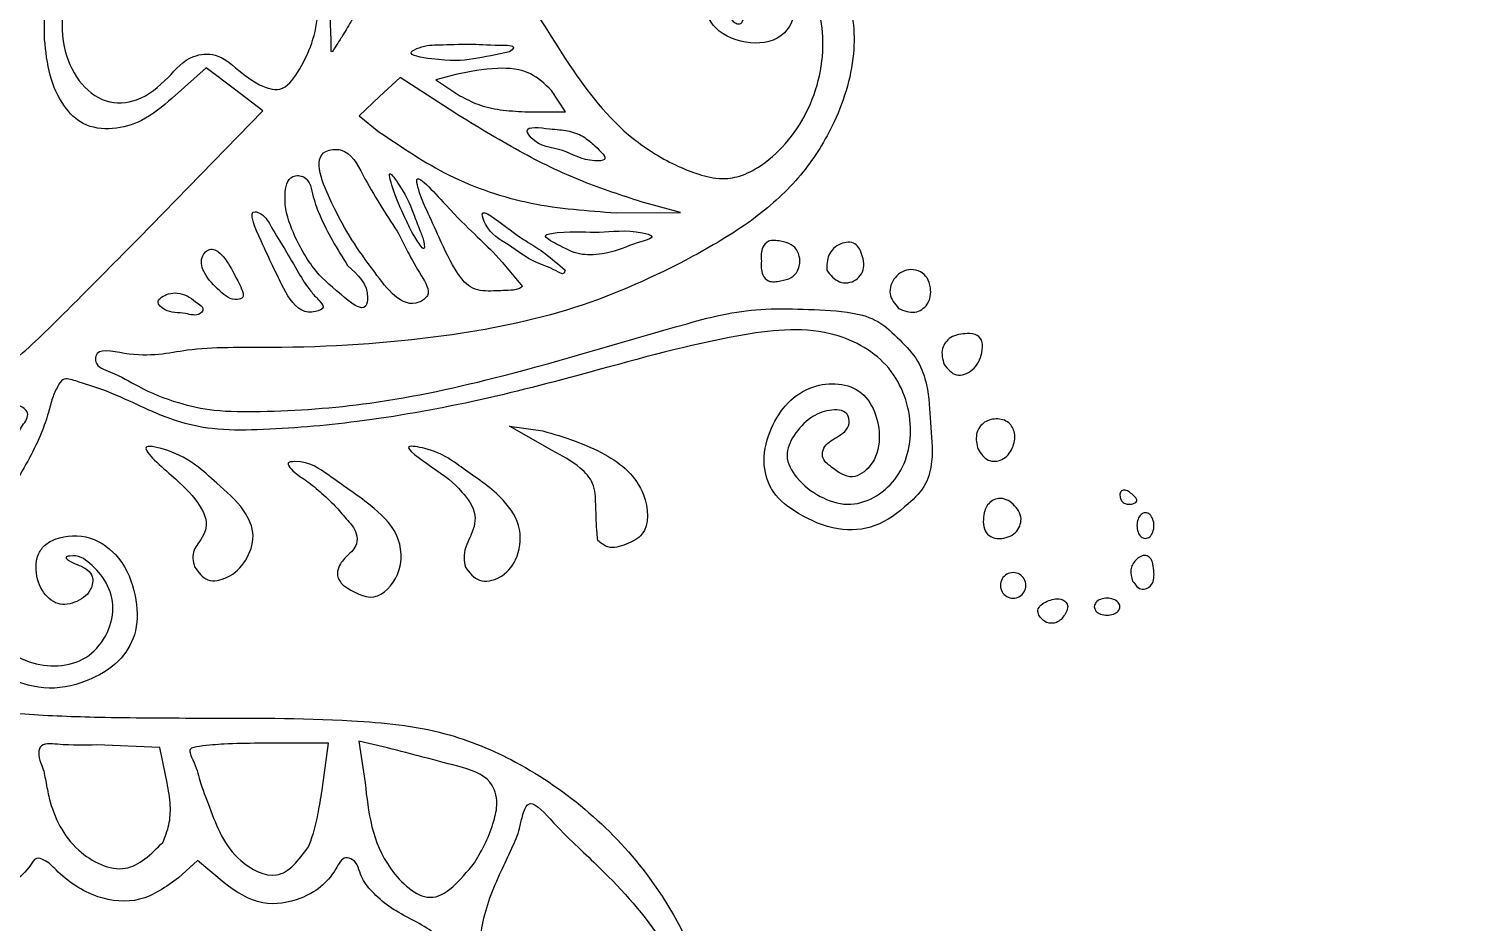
# Model space of a CAD drawing. Extents: x 1 to 188, y -1 to 173.
# Drawn here: x 143.55 to 188.38, y 64.56 to 92.26 of the extents above; entities that cross this region are included whole.
import ezdxf

# ---------------------------------------------------------------- set-up
doc = ezdxf.new("R2010")
doc.units = 0
doc.layers.get('0').update_dxf_attribs({"linetype": 'CONTINUOUS'})

msp = doc.modelspace()

# ---------------------------------------------------------------- linework, layer by layer
at = {"color": 7}
for p, q in [((144.030626, 91.930254), (144.030626, 92.87623)), ((158.450418, 91.539724), (158.450418, 91.539724)), ((149.036913, 91.053346), (147.98821, 90.10591)), ((149.915012, 90.383582), (149.036913, 91.053346)), ((147.86719, 90.745974), (147.867084, 90.745974)), ((155.051501, 90.752157), (154.418247, 90.157226)), ((156.750946, 89.649467), (155.051501, 90.752157)), ((156.778489, 90.839015), (156.164894, 90.674698)), ((156.164894, 90.674698), (156.910781, 90.182912)), ((150.793111, 89.713816), (149.915012, 90.383582)), ((154.418247, 90.157226), (153.784967, 89.562297)), ((159.748993, 90.348991), (159.748993, 90.349099)), ((160.182407, 89.687532), (159.748993, 90.348991)), ((146.948848, 85.764373), (150.793111, 89.713816)), ((158.919524, 89.689384), (160.182407, 89.687532)), ((153.784967, 89.562297), (154.39536, 89.068021)), ((161.096251, 88.629307), (161.096251, 88.629307)), ((161.757709, 86.553998), (163.742084, 86.559951)), ((162.524842, 86.895665), (162.524842, 86.89567)), ((163.742084, 86.559951), (162.524842, 86.895665)), ((155.501954, 86.446495), (155.501954, 86.446495)), ((154.959902, 85.98893), (154.959902, 85.98893)), ((162.286876, 85.586599), (162.286876, 85.586599)), ((153.427964, 84.918235), (153.427964, 84.918235)), ((160.170209, 84.774103), (160.170209, 84.774103)), ((166.255626, 85.057422), (166.255626, 85.057422)), ((168.284028, 84.773495), (168.284028, 84.773495)), ((149.905275, 84.658885), (149.905275, 84.658885)), ((152.53235, 83.845133), (152.53235, 83.845133)), ((158.847293, 84.265159), (158.847293, 84.265159)), ((148.711952, 83.79678), (148.711952, 83.79678)), ((170.505072, 83.592252), (170.505072, 83.592252)), ((171.919905, 81.850198), (171.919905, 81.850198)), ((159.773334, 79.184868), (158.450418, 79.936049)), ((158.450418, 79.936049), (159.479673, 79.795373)), ((172.970751, 79.223918), (172.970751, 79.223918)), ((177.368126, 77.796996), (177.368126, 77.796996)), ((173.134793, 76.972014), (173.134793, 76.972014)), ((177.897293, 76.855339), (177.897293, 76.855339)), ((161.185574, 76.392318), (161.185574, 76.392318)), ((148.680466, 75.576665), (148.680466, 75.576665)), ((157.077415, 75.567484), (157.077415, 75.567484)), ((153.286915, 75.008229), (153.286915, 75.008229)), ((173.663959, 75.003255), (173.663959, 75.003255)), ((177.765001, 75.135547), (177.765001, 75.135547)), ((174.85342, 74.079084), (174.85342, 74.079092)), ((176.574376, 74.341807), (176.574376, 74.341807)), ((147.60176, 69.976182), (145.650881, 70.054586)), ((147.831074, 68.88525), (147.60176, 69.976182)), ((152.830033, 70.108474), (150.679288, 70.108474)), ((152.648476, 68.739792), (152.830033, 70.108474)), ((154.526488, 69.999061), (153.777558, 70.176541)), ((153.777558, 70.176541), (153.967238, 68.885737)), ((147.697195, 67.033166), (147.697195, 67.033166)), ((152.211437, 66.893773), (152.211437, 66.893773)), ((148.767832, 66.472705), (148.185219, 65.939749)), ((149.594575, 65.777047), (148.767832, 66.472705)), ((157.356921, 66.398635), (157.356921, 66.398635))]:
    msp.add_line(p, q, dxfattribs=at)
for points, knots in [([(114.794168, 160.306593), (115.130102, 160.611566), (115.826224, 161.243529), (116.887835, 162.087146), (118.795944, 163.446142), (122.278044, 165.174632), (126.728046, 167.438435), (131.556659, 169.763889), (136.640261, 171.330871), (142.681474, 172.219975), (148.286931, 172.370785), (152.636392, 172.36466), (155.242589, 172.258594), (157.320455, 171.704252), (159.431044, 171.022548), (161.84278, 169.898879), (165.50866, 167.73585), (170.160567, 164.689319), (175.062454, 160.580728), (179.067659, 155.738028), (182.405661, 149.994531), (185.436571, 144.373819), (187.813929, 139.74622), (188.408357, 136.092142), (188.334776, 133.144673), (187.386193, 130.179837), (185.127033, 127.18226), (181.85524, 123.623814), (178.813142, 120.785169), (176.532222, 118.894379), (175.69973, 117.579208), (175.30194, 116.164074), (174.784501, 114.770512), (174.303516, 113.656629), (173.213255, 111.779995), (170.877437, 109.547213), (168.009454, 106.901396), (165.230837, 105.20171), (162.744125, 104.327929), (160.911107, 103.300648), (159.425136, 102.333835), (158.969927, 101.806786), (158.659018, 101.376796), (159.151482, 101.454654), (159.637719, 101.381608), (160.199181, 100.795758), (160.349612, 99.983043), (159.866515, 99.287141), (159.160403, 98.812082), (158.441178, 98.661376), (157.850572, 98.694374), (157.516103, 98.341086), (157.47407, 97.864449), (157.380969, 97.395925), (157.577333, 96.959418), (158.1822, 96.729707), (158.875703, 96.509827), (159.778968, 96.602304), (160.187108, 97.202939), (160.418223, 97.802079), (161.071019, 97.924204), (161.582343, 97.500036), (161.746264, 96.75853), (161.373137, 96.036888), (160.763734, 95.595987), (160.083152, 95.612747), (159.441102, 95.696166), (158.727059, 95.887223), (158.060477, 96.060424), (157.543688, 96.161405), (156.523988, 95.90465), (159.048275, 93.366355), (159.968, 91.47381), (161.661734, 89.268006), (162.898464, 88.404854), (163.55, 88.040168), (164.233328, 87.763384), (164.876967, 87.583463), (165.553356, 87.646772), (166.630146, 88.169292), (167.842105, 89.623439), (168.354167, 91.912485), (167.790174, 93.9446), (166.369331, 94.938988), (164.913065, 94.304688), (165.208009, 93.230129), (165.278215, 92.492498), (165.691816, 92.351356), (165.708205, 92.963356), (166.142243, 93.31926), (166.794578, 93.467151), (167.418796, 92.941626), (167.019779, 91.919664), (165.878471, 91.718547), (164.49199, 92.245441), (164.163578, 94.24069), (165.78071, 95.693959), (167.916747, 95.264523), (169.028178, 93.493247), (169.248905, 91.365365), (168.601866, 89.360763), (167.508817, 87.64444), (166.011008, 86.282459), (163.654489, 84.889801), (160.468477, 83.450583), (155.993055, 82.581382), (152.043454, 82.331003), (148.559855, 82.411954), (147.091383, 81.993715), (145.604136, 82.396677), (145.605172, 81.777723), (146.260457, 81.574641), (147.017586, 81.098625), (148.107421, 80.649908), (149.382267, 80.386136), (151.381872, 80.386003), (154.389409, 80.598546), (158.813198, 81.582656), (162.44652, 82.705792), (165.160354, 83.452376), (166.429822, 83.599203), (167.732699, 83.559629), (168.904873, 83.520709), (169.92218, 83.236751), (170.53882, 82.617055), (171.137769, 82.010056), (171.446324, 81.093347), (171.482952, 80.036611), (171.602427, 79.010037), (171.390108, 78.08423), (170.716427, 77.42079), (169.849852, 76.754292), (168.549147, 76.666283), (167.471381, 77.144969), (166.58062, 77.799667), (166.253323, 78.789035), (166.513377, 80.042616), (167.509585, 81.323378), (169.507572, 81.305943), (170.04117, 79.768899), (169.76414, 78.74178), (169.054388, 78.221562), (168.511775, 78.601279), (168.106026, 78.915917), (168.186333, 79.368366), (168.600091, 79.586504), (169.045272, 79.895056), (168.915908, 80.45145), (168.305104, 80.462273), (167.72747, 80.213579), (167.259085, 79.701733), (166.932093, 78.99697), (167.363123, 78.249002), (168.032761, 77.732542), (169.175718, 77.330102), (170.642645, 78.195849), (171.064104, 80.087528), (170.296912, 82.000141), (168.137897, 83.110986), (164.890862, 82.715311), (161.280618, 81.693933), (157.362282, 80.665193), (153.901134, 80.057562), (151.198202, 79.822231), (149.311261, 79.806694), (147.995858, 80.094127), (146.891417, 80.615303), (145.843422, 81.081664), (145.166597, 81.283815), (144.609692, 81.46977), (144.40851, 81.129022), (144.260218, 80.797948), (144.140399, 80.296989), (143.923257, 79.67032), (143.567514, 78.9391), (142.923991, 77.849), (142.160767, 76.649907), (141.683535, 75.176673), (142.03319, 73.653077), (143.360572, 72.427964), (145.465785, 72.461403), (146.308688, 73.992691), (145.996423, 75.103708), (145.478599, 75.681743), (145.056533, 75.978283), (144.647671, 75.878709), (144.852527, 75.718185), (145.098942, 75.634588), (145.558627, 75.42181), (145.514972, 74.822107), (145.063935, 74.467486), (144.406562, 74.341064), (143.880277, 74.855259), (143.731629, 75.446338), (143.801918, 75.949546), (144.022246, 76.267823), (144.56403, 76.559284), (145.484286, 76.592122), (146.458911, 75.857214), (146.885154, 74.753889), (146.954634, 73.617709), (146.426989, 72.63735), (145.437203, 72.017141), (144.177654, 71.700142), (142.809507, 72.092311), (141.689682, 73.008483), (140.974715, 74.469366), (141.349961, 76.373512), (142.161743, 77.87503), (142.951492, 79.129647), (143.228999, 79.80831), (143.622761, 80.344985), (143.133341, 80.694937), (142.637141, 80.315334), (142.184316, 79.702422), (142.00889, 78.792913), (141.371347, 77.985231), (140.49556, 77.440124), (139.555449, 77.010788), (138.494301, 77.010318), (137.418802, 77.57253), (136.664698, 78.911706), (137.049099, 80.580455), (138.399364, 81.445711), (139.612001, 80.908776), (139.910801, 79.816559), (139.400589, 79.008738), (138.597708, 78.747693), (138.154753, 79.325396), (138.352363, 79.901136), (138.82164, 80.403789), (138.337849, 80.759744), (137.740458, 80.082239), (137.199376, 79.161456), (138.080777, 77.890429), (139.387731, 77.74895), (140.402707, 78.316016), (140.992551, 78.908144), (141.490478, 79.534469), (141.274562, 79.950459), (141.040668, 80.204853), (140.686542, 80.496841), (140.295293, 80.882968), (139.939815, 81.372749), (139.75355, 81.746543), (139.663043, 81.928171)], [0, 0, 0, 0, 1.360844, 2.81994, 4.065436, 8.381741, 14.437704, 19.068066, 24.435232, 30.321826, 37.332661, 41.228257, 43.391149, 45.119227, 47.65626, 50.041225, 53.081097, 60.419734, 66.707231, 72.186172, 79.18063, 86.575612, 91.417014, 94.635151, 97.573621, 100.191705, 103.82407, 108.710622, 114.708282, 116.316983, 117.543569, 119.306209, 120.702844, 122.005453, 122.940523, 127.194688, 131.572448, 134.656135, 136.894194, 139.39861, 141.144457, 141.743196, 141.996113, 142.168499, 142.851821, 143.631375, 144.373567, 145.152838, 146.006424, 146.883635, 147.339532, 147.68415, 148.212836, 148.743504, 149.094103, 149.538367, 150.589032, 151.339035, 152.017387, 152.660665, 153.135734, 153.756922, 154.455734, 155.251744, 156.066918, 156.552275, 157.248456, 158.016331, 158.765085, 159.308746, 159.611437, 161.596187, 165.47435, 168.474859, 169.218059, 170.015648, 170.704346, 171.432015, 171.993708, 172.69962, 174.971342, 177.380842, 179.500226, 180.953667, 181.996059, 183.304373, 183.845528, 183.987204, 184.410446, 185.07308, 185.677569, 186.246818, 187.139305, 188.23294, 189.407091, 191.252799, 193.098338, 195.043808, 196.952192, 198.972094, 201.306664, 203.120541, 205.03092, 207.313781, 211.313463, 215.463484, 220.841673, 223.429667, 225.380702, 226.273755, 226.444442, 227.004276, 227.972798, 229.313343, 230.440406, 231.874636, 235.284019, 239.476634, 245.424355, 246.704894, 247.909215, 249.240897, 250.608425, 251.436551, 252.319193, 253.182806, 253.967018, 255.14344, 256.35164, 257.060458, 257.891346, 259.119177, 260.267824, 261.586141, 262.611178, 263.473862, 264.540111, 266.364958, 267.892061, 269.484164, 270.3878, 271.023984, 271.720193, 272.171404, 272.424689, 272.94314, 273.527568, 273.833195, 274.377237, 275.008093, 275.756623, 276.415944, 277.162739, 278.090719, 278.970414, 280.627303, 282.421337, 284.379706, 286.367109, 289.208196, 293.919355, 297.7057, 301.336202, 304.448821, 305.84067, 306.97868, 308.445036, 309.521428, 310.339246, 310.734889, 310.991038, 311.39252, 311.865164, 312.514813, 313.385857, 314.296683, 316.310866, 317.662372, 318.795745, 320.826051, 322.583532, 324.330182, 325.133424, 325.922868, 326.594517, 326.707556, 326.836146, 327.125033, 327.671196, 328.065771, 328.687621, 329.27343, 329.902866, 330.660414, 331.043057, 331.393514, 331.774955, 332.854329, 333.940462, 335.208326, 336.30041, 337.253713, 338.384398, 339.715551, 341.030701, 342.488741, 343.961607, 345.657565, 348.037425, 349.141862, 349.996075, 350.419089, 350.768257, 351.363013, 352.006715, 353.106805, 354.032112, 355.005339, 356.1861, 357.083213, 358.084483, 359.699976, 361.293325, 362.796892, 363.820666, 364.782368, 365.807101, 366.433775, 366.930512, 367.612744, 368.212118, 368.451216, 369.069128, 370.351903, 371.536448, 372.969828, 373.888392, 374.899198, 375.643941, 375.865228, 376.234886, 376.685677, 377.237626, 377.88112, 378.489329, 378.489329, 378.489329, 378.489329]), ([(147.867084, 90.745974), (148.098668, 91.010907), (148.483659, 91.451336), (149.469819, 91.526144), (150.0234, 90.963793), (150.564429, 90.584778), (150.9577, 90.392765), (151.491707, 90.348862), (151.956216, 90.996534), (152.352777, 91.787314), (152.588299, 92.981705), (152.271084, 94.379785), (151.791273, 95.873274), (151.068843, 96.968175), (150.575842, 97.673034), (149.988403, 97.869241), (149.69441, 97.43063), (149.362213, 97.159578), (149.263747, 96.736455), (149.482984, 96.41422), (149.674667, 96.057529), (149.845824, 95.637754), (149.955169, 95.362454), (150.05167, 94.894532), (149.667448, 95.330308), (149.383845, 95.779516), (149.135922, 96.578757), (148.186068, 96.818564), (148.586821, 95.935737), (148.682522, 95.410494), (148.723827, 95.116496), (148.754546, 94.754909), (148.546128, 94.888104), (148.505718, 95.150737), (148.348539, 95.578845), (148.223609, 96.606697), (147.56288, 95.717892), (147.826459, 94.843274), (147.882747, 94.242499), (147.859927, 93.516249), (147.61699, 94.06416), (147.565413, 94.480011), (147.497429, 95.210715), (147.540456, 96.019941), (147.56497, 96.618482), (147.595107, 97.252554), (147.238517, 97.251431), (146.976949, 97.146896), (146.627722, 97.112685), (146.260233, 97.092767), (145.915194, 97.092093), (145.634539, 96.884413), (145.621991, 96.521495), (145.53828, 96.052175), (145.353245, 95.426945), (144.979983, 94.435804), (144.577246, 93.206951), (144.535336, 91.763952), (145.006225, 90.634867), (145.865174, 89.908649), (147.025315, 89.974358), (147.565291, 90.46927), (147.86719, 90.745974)], [0, 0, 0, 0, 1.016747, 1.690263, 2.688399, 3.229987, 3.686099, 3.993469, 4.745518, 5.757098, 6.759102, 8.286057, 10.00074, 11.435655, 12.212311, 12.549557, 13.070597, 13.550237, 13.86239, 14.258308, 14.652926, 15.110608, 15.535336, 15.77919, 16.01046, 16.672822, 17.836543, 18.160232, 18.996218, 19.505619, 19.89571, 20.091648, 20.19185, 20.461635, 20.868056, 21.757916, 22.147328, 23.383755, 24.239689, 24.509801, 24.808537, 25.34662, 26.089492, 26.885926, 27.74063, 28.128749, 28.352816, 28.638774, 29.007043, 29.381244, 29.754915, 30.020201, 30.327293, 30.778738, 31.474126, 32.26763, 33.963014, 35.333897, 36.495088, 37.53698, 38.482422, 39.681313, 39.681313, 39.681313, 39.681313]), ([(153.525993, 92.47496), (153.646103, 92.673279), (153.840947, 92.994996), (153.967919, 93.544773), (153.712218, 93.987288), (153.370119, 94.723659), (152.734716, 93.993224), (152.937416, 93.233255), (152.881177, 92.339263), (152.926137, 91.957832), (152.902107, 91.450533), (153.093155, 91.778015), (153.261613, 92.024805), (153.428909, 92.309658), (153.525993, 92.47496)], [0, 0, 0, 0, 0.70276, 1.140027, 1.56455, 2.326541, 2.712427, 3.855902, 4.638582, 5.196989, 5.410871, 5.570851, 5.968469, 6.51825, 6.51825, 6.51825, 6.51825]), ([(147.98821, 90.10591), (147.685037, 89.850347), (147.142336, 89.39287), (146.153821, 89.098088), (145.224646, 89.217404), (144.545953, 89.902377), (144.144839, 90.829), (144.069503, 91.555395), (144.030626, 91.930254)], [0, 0, 0, 0, 1.176918, 2.106766, 3.026413, 3.820734, 4.876391, 6.002085, 6.002085, 6.002085, 6.002085]), ([(158.450418, 91.539724), (158.503241, 91.588353), (158.683195, 91.754017), (157.804825, 91.742781), (157.270654, 91.81037), (156.339496, 91.751701), (155.795248, 91.760786), (155.177306, 91.45669), (156.484758, 91.239485), (157.218962, 91.285516), (158.058359, 91.458792), (158.450418, 91.539724)], [0, 0, 0, 0, 0.173905, 0.592435, 1.553179, 2.472829, 3.110547, 3.380837, 4.039871, 5.339726, 6.478952, 6.478952, 6.478952, 6.478952]), ([(159.748993, 90.349099), (159.543454, 90.546141), (159.083636, 90.986952), (157.963859, 91.084521), (157.203815, 90.927106), (156.778489, 90.839015)], [0, 0, 0, 0, 0.833805, 1.865341, 3.176119, 3.176119, 3.176119, 3.176119]), ([(156.910781, 90.182912), (157.091762, 90.087338), (157.482826, 89.880822), (158.170945, 89.725856), (158.663511, 89.701858), (158.919524, 89.689384)], [0, 0, 0, 0, 0.612003, 1.322415, 2.091268, 2.091268, 2.091268, 2.091268]), ([(162.524842, 86.89567), (161.916204, 87.094556), (160.619329, 87.518339), (158.69041, 88.45943), (157.412346, 89.243638), (156.750946, 89.649467)], [0, 0, 0, 0, 1.919256, 4.089512, 6.417213, 6.417213, 6.417213, 6.417213]), ([(161.096251, 88.629307), (160.979874, 88.732842), (160.736394, 88.949451), (160.214708, 89.130286), (159.734347, 89.13586), (158.837714, 89.278027), (159.30073, 88.586459), (160.148237, 88.578345), (160.741864, 88.132856), (161.573832, 88.177367), (161.280314, 88.455126), (161.096251, 88.629307)], [0, 0, 0, 0, 0.467755, 0.978616, 1.542767, 2.23782, 2.486988, 3.526632, 4.579617, 4.884844, 5.39813, 5.39813, 5.39813, 5.39813]), ([(154.39536, 89.068021), (155.104205, 88.586487), (156.554551, 87.601235), (159.091782, 86.745414), (160.871473, 86.617631), (161.757709, 86.553998)], [0, 0, 0, 0, 2.563367, 5.244829, 7.904628, 7.904628, 7.904628, 7.904628]), ([(154.959902, 85.98893), (154.603333, 86.535327), (154.066463, 87.358013), (153.472417, 88.578462), (152.224995, 88.460981), (153.179515, 86.219416), (153.913484, 85.173864), (155.206065, 83.446588), (156.064875, 84.046179), (155.479876, 84.950373), (155.175432, 85.558447), (154.959902, 85.98893)], [0, 0, 0, 0, 2.041222, 3.073382, 3.537108, 5.150152, 7.673973, 9.330872, 9.663403, 10.311441, 11.882296, 11.882296, 11.882296, 11.882296]), ([(153.427964, 84.918235), (153.266895, 85.173002), (152.953749, 85.668315), (152.593728, 86.392378), (152.337112, 87.030779), (152.2554, 87.688938), (151.574369, 87.7469), (151.417055, 86.885907), (151.683513, 85.96624), (152.325605, 84.793308), (153.002176, 84.200706), (153.976324, 83.390653), (154.122617, 84.287996), (153.740344, 84.634822), (153.427964, 84.918235)], [0, 0, 0, 0, 0.90628, 1.761969, 2.38938, 3.060965, 3.410139, 4.031173, 5.115681, 6.498698, 7.678975, 8.520606, 8.783228, 9.95698, 9.95698, 9.95698, 9.95698]), ([(155.501954, 86.446495), (155.395688, 86.730984), (155.244117, 87.136763), (154.610732, 88.004701), (154.933851, 86.95636), (155.218568, 86.392278), (155.414959, 85.92668), (155.820479, 85.329233), (155.796028, 85.699547), (155.673567, 85.983549), (155.565609, 86.274778), (155.501954, 86.446495)], [0, 0, 0, 0, 1.076062, 1.534832, 2.093666, 3.042456, 3.77079, 4.10974, 4.245709, 4.617936, 5.152766, 5.152766, 5.152766, 5.152766]), ([(158.847293, 84.265159), (158.563478, 84.613961), (157.791437, 85.562784), (157.012795, 86.136455), (155.452127, 87.947836), (155.667533, 87.099888), (155.90631, 86.573445), (156.318553, 85.67721), (156.688509, 84.834201), (157.268083, 84.127417), (157.896388, 84.124084), (158.357036, 84.149923), (158.674649, 84.157838), (158.80735, 84.240329), (158.847293, 84.265159)], [0, 0, 0, 0, 1.278694, 3.47835, 4.646854, 4.934463, 5.6152, 6.547031, 7.805115, 8.452144, 9.10131, 9.551615, 9.876108, 10.01584, 10.01584, 10.01584, 10.01584]), ([(152.53235, 83.845133), (152.446975, 83.937187), (152.206586, 84.196384), (151.870894, 84.739642), (151.496913, 85.41522), (151.101622, 86.018379), (150.875728, 86.476062), (150.27043, 86.720129), (150.959311, 85.212631), (151.256029, 84.569731), (151.803457, 83.52652), (152.356609, 83.439894), (152.755692, 83.606908), (152.605661, 83.766937), (152.53235, 83.845133)], [0, 0, 0, 0, 0.376074, 1.058913, 1.905756, 2.693583, 3.22553, 3.419627, 4.343532, 5.84862, 6.848629, 7.277373, 7.544207, 7.799184, 7.799184, 7.799184, 7.799184]), ([(160.170209, 84.774103), (159.959009, 84.958519), (159.37098, 85.471974), (158.72048, 85.773708), (157.46787, 86.809548), (157.78143, 85.915827), (158.416894, 85.592997), (159.174127, 85.001306), (159.697061, 84.880793), (160.128314, 84.61062), (160.161077, 84.738469), (160.170209, 84.774103)], [0, 0, 0, 0, 0.804666, 2.24037, 3.108676, 3.436367, 4.394307, 5.379053, 6.085517, 6.336379, 6.43332, 6.43332, 6.43332, 6.43332]), ([(142.526655, 81.51795), (142.801746, 81.74547), (143.642793, 82.441075), (145.089739, 83.889144), (146.277675, 85.087381), (146.948848, 85.764373)], [0, 0, 0, 0, 1.070596, 3.273177, 6.133886, 6.133886, 6.133886, 6.133886]), ([(162.286876, 85.586599), (162.605318, 85.672521), (163.076105, 85.799549), (162.121933, 86.064848), (161.217433, 85.884954), (160.393459, 86.01699), (159.372059, 85.867376), (160.100268, 85.486283), (160.547833, 85.232651), (161.445953, 85.247887), (161.974275, 85.460688), (162.286876, 85.586599)], [0, 0, 0, 0, 0.616004, 0.910704, 2.254391, 3.55659, 3.93324, 4.359434, 5.132579, 5.834489, 6.85162, 6.85162, 6.85162, 6.85162]), ([(166.255626, 85.057422), (166.246298, 85.206611), (166.231439, 85.444239), (166.496966, 85.738073), (166.848614, 85.673735), (167.173702, 85.602931), (167.410848, 85.365209), (167.464596, 85.057422), (167.410848, 84.749635), (167.173702, 84.511912), (166.848614, 84.441109), (166.496966, 84.376771), (166.231439, 84.670605), (166.246298, 84.908233), (166.255626, 85.057422)], [0, 0, 0, 0, 0.431534, 0.687346, 1.058728, 1.403614, 1.690576, 1.999197, 2.307817, 2.594779, 2.939665, 3.311047, 3.566859, 3.998393, 3.998393, 3.998393, 3.998393]), ([(168.284028, 84.773495), (168.284549, 84.936544), (168.285635, 85.275714), (168.662699, 85.627051), (169.116016, 85.679792), (169.315554, 85.424812), (169.400794, 85.188246), (169.470795, 84.838713), (169.234239, 84.399151), (168.625384, 84.336743), (168.399789, 84.625383), (168.284028, 84.773495)], [0, 0, 0, 0, 0.470872, 0.979493, 1.41829, 1.62756, 1.892648, 2.177244, 2.676689, 3.182825, 3.716276, 3.716276, 3.716276, 3.716276]), ([(149.905275, 84.658885), (149.797035, 84.870316), (149.637554, 85.181838), (149.178158, 85.526962), (148.809714, 85.139844), (149.007281, 84.579982), (149.415108, 84.163016), (149.842536, 83.796653), (150.242139, 83.929796), (150.099987, 84.308188), (149.983823, 84.517412), (149.905275, 84.658885)], [0, 0, 0, 0, 0.733219, 1.080321, 1.45416, 1.949022, 2.673076, 3.28134, 3.459119, 3.710665, 4.235922, 4.235922, 4.235922, 4.235922]), ([(170.505072, 83.592252), (170.388499, 83.734407), (170.152087, 84.022699), (170.355605, 84.60509), (170.807035, 84.836391), (171.190295, 84.754123), (171.420342, 84.536834), (171.532676, 84.171024), (171.475775, 83.703886), (170.993222, 83.388573), (170.675818, 83.521009), (170.505072, 83.592252)], [0, 0, 0, 0, 0.519528, 1.053612, 1.592016, 1.893574, 2.174583, 2.496628, 3.016982, 3.467403, 3.991805, 3.991805, 3.991805, 3.991805]), ([(148.711952, 83.79678), (148.627858, 83.863983), (148.461776, 83.996705), (148.153742, 84.082073), (147.8434, 84.057216), (147.414868, 83.825255), (147.869909, 83.416269), (148.313264, 83.494534), (148.770099, 83.322449), (149.018639, 83.595336), (148.840396, 83.712413), (148.711952, 83.79678)], [0, 0, 0, 0, 0.321743, 0.635427, 0.911699, 1.319888, 1.625375, 2.289876, 2.738395, 2.873627, 3.222422, 3.222422, 3.222422, 3.222422]), ([(171.919905, 81.850198), (171.874061, 82.019348), (171.789446, 82.331552), (172.129736, 82.764609), (172.559579, 82.815937), (172.944816, 82.807001), (173.137037, 82.535819), (173.089574, 82.122599), (172.88412, 81.657428), (172.267817, 81.418591), (172.034739, 81.707739), (171.919905, 81.850198)], [0, 0, 0, 0, 0.498906, 0.920842, 1.451284, 1.763875, 1.997403, 2.348949, 2.958914, 3.472118, 3.970525, 3.970525, 3.970525, 3.970525]), ([(148.185219, 65.939749), (147.800784, 65.659974), (147.056985, 65.118668), (145.55693, 65.263397), (144.607974, 65.919029), (144.115836, 66.467587), (143.743184, 66.589267), (143.516491, 66.177), (143.087686, 65.783063), (142.350108, 65.455429), (141.417262, 65.235233), (140.378519, 65.789818), (139.531208, 66.567732), (138.992227, 67.296539), (138.992689, 67.882804), (138.609028, 67.965897), (138.01748, 67.782563), (137.019409, 67.790231), (135.970433, 68.520144), (135.5442, 69.530037), (135.331672, 70.320577), (135.060045, 70.823519), (134.429155, 71.011511), (133.510765, 71.648321), (133.260329, 73.658484), (133.176137, 75.717987), (133.169406, 77.801494), (133.125871, 79.261974), (133.050953, 80.12965), (133.021234, 80.473849)], [0, 0, 0, 0, 1.382157, 2.674178, 4.215742, 4.70235, 4.9413, 5.213135, 5.916787, 6.74658, 7.593662, 8.683867, 10.063967, 11.080285, 11.346401, 11.596687, 12.076188, 13.26212, 14.405304, 15.703275, 16.431426, 16.915923, 17.297982, 18.345404, 20.069045, 22.933554, 24.709211, 26.284931, 27.321007, 27.321007, 27.321007, 27.321007]), ([(133.882426, 80.597362), (134.314519, 79.159693), (135.176452, 76.291848), (138.187266, 73.008502), (141.143793, 71.222406), (143.753088, 70.976724), (145.970014, 70.900852), (149.353936, 70.883528), (152.929756, 70.904767), (156.29775, 70.579721), (159.640417, 69.184092), (163.101399, 66.19633), (165.377918, 61.022215), (165.187044, 55.928198), (163.597507, 51.966957), (161.190658, 49.402946), (157.994203, 48.556058), (154.991692, 49.322733), (153.058193, 51.867246), (154.236737, 54.582677), (156.321636, 55.824203), (158.792616, 55.56017), (159.174334, 53.922148), (159.004837, 52.990872), (158.566139, 52.755911), (158.048272, 52.808381), (157.469657, 52.701228), (157.052106, 53.16707), (157.13592, 53.767854), (157.1723, 54.3295), (156.890604, 54.792051), (156.206771, 54.777083), (155.372215, 54.408462), (154.634943, 53.499367), (154.281581, 52.538458), (154.419791, 51.751016), (154.746292, 51.169743), (155.272218, 50.60587), (155.843503, 50.022699), (156.702137, 49.716557), (157.842797, 49.73567), (159.208422, 49.79213), (160.625725, 50.366389), (161.85024, 51.453465), (162.742064, 53.136413), (162.743449, 55.270386), (162.133512, 56.901187), (161.185611, 57.933499), (160.364459, 58.706736), (159.140451, 59.719583), (157.856493, 60.862669), (156.733892, 62.223473), (156.553366, 63.327671), (156.34664, 64.042491), (155.902878, 64.38858), (155.327323, 64.683049), (154.698384, 65.02837), (154.199712, 65.474921), (153.803504, 65.950113), (153.735157, 66.46879), (153.265989, 66.623486), (152.907938, 65.834534), (152.104943, 65.253604), (150.696821, 65.004364), (149.977515, 65.508603), (149.594575, 65.777047)], [0, 0, 0, 0, 4.446684, 8.870192, 13.0839, 14.381167, 16.686394, 19.748942, 24.522935, 27.439065, 29.802981, 35.291187, 40.697288, 46.206378, 50.104264, 53.326015, 56.356737, 59.572185, 62.167474, 64.752686, 67.314615, 69.19164, 71.117971, 71.528716, 71.881482, 72.472507, 73.111356, 73.473779, 74.157978, 74.815717, 75.1568, 75.626124, 76.651437, 77.87267, 79.031734, 79.588678, 80.217008, 81.001867, 81.905338, 82.623798, 83.661116, 85.306417, 86.69813, 88.149259, 90.148342, 92.20008, 94.384975, 95.172357, 96.386758, 97.770588, 99.928145, 101.587657, 102.877291, 103.25439, 103.770065, 104.485481, 105.218839, 105.906094, 106.481764, 107.065495, 107.281449, 107.749686, 109.162496, 110.348743, 111.699234, 111.699234, 111.699234, 111.699234]), ([(172.970751, 79.223918), (172.934464, 79.378211), (172.866622, 79.666673), (173.107488, 80.07589), (173.523927, 80.201336), (173.947567, 80.099534), (174.153941, 79.693036), (174.067875, 79.243093), (173.768683, 78.852083), (173.233871, 78.823437), (173.060985, 79.086578), (172.970751, 79.223918)], [0, 0, 0, 0, 0.461042, 0.861949, 1.282798, 1.690944, 2.056337, 2.525029, 3.005693, 3.428986, 3.89111, 3.89111, 3.89111, 3.89111]), ([(159.479673, 79.795373), (160.139426, 79.598124), (161.355401, 79.23458), (162.705195, 78.123855), (162.812754, 76.643943), (162.076229, 76.262305), (161.540548, 76.106755), (161.285553, 76.311889), (161.185574, 76.392318)], [0, 0, 0, 0, 2.056262, 3.789844, 5.014418, 5.591291, 6.161345, 6.529006, 6.529006, 6.529006, 6.529006]), ([(148.680466, 75.576665), (148.659026, 75.662232), (148.616525, 75.831856), (148.6486, 76.092228), (148.859995, 76.400281), (149.184173, 76.895301), (148.684447, 77.765616), (148.122618, 78.277816), (146.745504, 79.476287), (148.434931, 79.070204), (149.169316, 78.319309), (150.192251, 77.474194), (150.604582, 76.557397), (150.309148, 75.745685), (149.793976, 75.227902), (149.051786, 75.063061), (148.802188, 75.408302), (148.680466, 75.576665)], [0, 0, 0, 0, 0.264007, 0.523357, 0.752134, 1.385771, 2.138022, 3.3217, 4.477779, 5.140434, 6.964364, 8.154412, 8.994265, 9.787282, 10.562626, 11.165586, 11.739519, 11.739519, 11.739519, 11.739519]), ([(157.077415, 75.567484), (157.058327, 75.662394), (157.016848, 75.868641), (157.07368, 76.196254), (157.281732, 76.597779), (157.497376, 77.232651), (156.857485, 78.086204), (156.298557, 78.505376), (154.970616, 79.407151), (156.28598, 79.184373), (157.047263, 78.572925), (158.204667, 77.823413), (158.868544, 76.797701), (158.731985, 75.821254), (158.22186, 75.212693), (157.47486, 75.048099), (157.208142, 75.396649), (157.077415, 75.567484)], [0, 0, 0, 0, 0.288984, 0.627982, 0.967008, 1.659722, 2.485416, 3.745895, 4.645978, 5.141743, 6.565435, 8.057268, 9.105094, 10.048316, 10.785476, 11.406909, 12.004288, 12.004288, 12.004288, 12.004288]), ([(161.185574, 76.392318), (161.17665, 76.46764), (161.151923, 76.676356), (161.13512, 77.051359), (161.116728, 77.562365), (161.102103, 78.176567), (160.553298, 78.766493), (160.074104, 79.023534), (159.773334, 79.184868)], [0, 0, 0, 0, 0.227582, 0.63062, 1.122274, 1.779019, 2.388045, 3.414684, 3.414684, 3.414684, 3.414684]), ([(153.286915, 75.008229), (153.211454, 75.099328), (153.074343, 75.264852), (153.146973, 75.638939), (153.412179, 75.928533), (153.740625, 76.219035), (153.712374, 76.706792), (153.382545, 77.063328), (153.018041, 77.504488), (152.586908, 77.897593), (152.11473, 78.293296), (151.77669, 78.47518), (151.501157, 78.827304), (152.225727, 78.876111), (152.926657, 78.332155), (154.051579, 77.597618), (155.074774, 76.647885), (155.177079, 75.377566), (154.25316, 74.391474), (153.610027, 74.801987), (153.286915, 75.008229)], [0, 0, 0, 0, 0.336724, 0.611818, 1.045037, 1.519776, 1.831547, 2.389755, 2.925457, 3.557328, 4.152909, 4.696938, 4.898436, 5.117492, 6.24767, 7.833347, 9.061596, 10.288324, 11.296657, 12.314727, 12.314727, 12.314727, 12.314727]), ([(173.134793, 76.972014), (173.147949, 77.161993), (173.170702, 77.490543), (173.637411, 77.784273), (174.09946, 77.546126), (174.385335, 77.099306), (174.168604, 76.564615), (173.72096, 76.429022), (173.363063, 76.486871), (173.157803, 76.694456), (173.14285, 76.874819), (173.134793, 76.972014)], [0, 0, 0, 0, 0.542032, 0.937392, 1.41895, 1.935002, 2.389371, 2.923733, 3.202165, 3.445898, 3.730742, 3.730742, 3.730742, 3.730742]), ([(177.368126, 77.796996), (177.37298, 77.841367), (177.381896, 77.922868), (177.514551, 77.976131), (177.643727, 77.912784), (177.762777, 77.823229), (177.850286, 77.733431), (177.915295, 77.639479), (177.85574, 77.557984), (177.756613, 77.527868), (177.63149, 77.507079), (177.493246, 77.543404), (177.389357, 77.652446), (177.375323, 77.747998), (177.368126, 77.796996)], [0, 0, 0, 0, 0.124141, 0.228027, 0.368365, 0.534, 0.672451, 0.761359, 0.830414, 0.9343, 1.068527, 1.20722, 1.34567, 1.49139, 1.49139, 1.49139, 1.49139]), ([(177.897293, 76.855339), (177.90398, 76.923367), (177.916308, 77.048775), (178.009562, 77.202719), (178.161744, 77.274809), (178.314767, 77.202719), (178.40481, 77.048775), (178.438203, 76.855339), (178.40481, 76.661902), (178.314767, 76.507958), (178.161744, 76.435868), (178.009562, 76.507958), (177.916308, 76.661902), (177.90398, 76.78731), (177.897293, 76.855339)], [0, 0, 0, 0, 0.203169, 0.37453, 0.518472, 0.662413, 0.833774, 1.036943, 1.240112, 1.411473, 1.555415, 1.699357, 1.870718, 2.073887, 2.073887, 2.073887, 2.073887]), ([(177.765001, 75.135547), (177.730082, 75.251853), (177.659925, 75.485524), (177.836949, 75.805049), (178.118513, 75.982681), (178.335093, 75.85307), (178.406245, 75.646327), (178.438767, 75.353978), (178.412017, 74.985195), (177.999428, 74.809178), (177.851452, 75.01519), (177.765001, 75.135547)], [0, 0, 0, 0, 0.349335, 0.701853, 1.03841, 1.18327, 1.39337, 1.662088, 2.09243, 2.369262, 2.758252, 2.758252, 2.758252, 2.758252]), ([(173.663959, 75.003255), (173.674981, 75.073076), (173.696731, 75.210852), (173.854593, 75.362391), (174.060466, 75.419255), (174.268528, 75.362391), (174.419942, 75.210852), (174.476849, 75.003255), (174.419942, 74.795658), (174.268528, 74.64412), (174.060466, 74.587255), (173.854593, 74.64412), (173.696731, 74.795658), (173.674981, 74.933434), (173.663959, 75.003255)], [0, 0, 0, 0, 0.207174, 0.408814, 0.615987, 0.823161, 1.024801, 1.231974, 1.439148, 1.640788, 1.847961, 2.055135, 2.256775, 2.463948, 2.463948, 2.463948, 2.463948]), ([(174.85342, 74.079092), (174.837253, 74.132102), (174.802679, 74.245467), (174.926335, 74.415418), (175.168244, 74.542325), (175.477553, 74.645134), (175.820756, 74.419772), (175.667025, 74.067714), (175.443771, 73.826262), (175.067405, 73.810049), (174.928511, 73.984675), (174.85342, 74.079084)], [0, 0, 0, 0, 0.158502, 0.338961, 0.564281, 0.990187, 1.246442, 1.581583, 1.934058, 2.225601, 2.568729, 2.568729, 2.568729, 2.568729]), ([(176.574376, 74.341807), (176.587597, 74.389715), (176.616556, 74.494656), (176.780353, 74.584757), (176.970518, 74.618126), (177.164851, 74.584757), (177.318595, 74.494656), (177.390738, 74.341807), (177.318595, 74.188959), (177.164851, 74.098858), (176.970518, 74.065489), (176.780353, 74.098858), (176.616556, 74.188959), (176.587597, 74.2939), (176.574376, 74.341807)], [0, 0, 0, 0, 0.143942, 0.315303, 0.518472, 0.721641, 0.893002, 1.036943, 1.180885, 1.352246, 1.555415, 1.758584, 1.929945, 2.073887, 2.073887, 2.073887, 2.073887]), ([(145.650881, 70.054586), (145.277953, 70.046199), (144.739829, 70.034095), (143.886959, 70.129354), (143.823288, 69.697066), (143.984493, 69.375432), (144.070505, 68.919622), (144.245951, 67.975441), (144.832138, 66.75564), (146.566598, 65.905433), (147.331981, 66.668877), (147.697195, 67.033166)], [0, 0, 0, 0, 1.220014, 1.760439, 2.005843, 2.347052, 2.841451, 3.382892, 5.23438, 6.782239, 8.194896, 8.194896, 8.194896, 8.194896]), ([(150.679288, 70.108474), (150.307773, 70.103875), (149.671644, 70.096), (149.044997, 70.041117), (148.438596, 69.956557), (148.724106, 69.448269), (148.83906, 68.906063), (149.272905, 67.791899), (149.738193, 66.553382), (151.344253, 65.722664), (151.913731, 66.491729), (152.211437, 66.893773)], [0, 0, 0, 0, 1.081535, 1.851868, 2.155595, 2.483945, 3.157795, 4.031926, 5.953703, 7.152607, 8.465918, 8.465918, 8.465918, 8.465918]), ([(157.356921, 66.398635), (157.480557, 66.608322), (157.72437, 67.021827), (157.954029, 67.646247), (158.11024, 68.280661), (157.860312, 69.1171), (156.37618, 69.524741), (155.276836, 69.806648), (154.526488, 69.999061)], [0, 0, 0, 0, 0.728799, 1.437202, 1.988728, 2.677352, 3.791043, 6.185499, 6.185499, 6.185499, 6.185499]), ([(147.697195, 67.033166), (147.770019, 67.213557), (147.917779, 67.579574), (147.950578, 68.220285), (147.873207, 68.65081), (147.831074, 68.88525)], [0, 0, 0, 0, 0.58029, 1.177421, 1.891358, 1.891358, 1.891358, 1.891358]), ([(152.211437, 66.893773), (152.265629, 67.0355), (152.401047, 67.389649), (152.533547, 68.011767), (152.608715, 68.487923), (152.648476, 68.739792)], [0, 0, 0, 0, 0.454714, 1.136245, 1.901589, 1.901589, 1.901589, 1.901589]), ([(153.967238, 68.885737), (154.069063, 67.969006), (154.225737, 66.558479), (156.088648, 64.851511), (156.913267, 65.857436), (157.356921, 66.398635)], [0, 0, 0, 0, 2.783518, 4.282858, 6.028924, 6.028924, 6.028924, 6.028924]), ([(164.331073, 59.525141), (164.293101, 60.393597), (164.222706, 62.00355), (163.0765, 64.350337), (161.297184, 66.241154), (160.143044, 67.258223), (159.051753, 68.480958), (158.831034, 67.834372), (158.755288, 67.386773), (158.503544, 66.807222), (158.167702, 66.111738), (157.822442, 65.330584), (157.597542, 64.518752), (157.491542, 63.665385), (157.59622, 62.534411), (159.184126, 61.086057), (160.756503, 59.583344), (162.374092, 58.152872), (163.093534, 56.655979), (163.461308, 55.892886), (163.533247, 54.515244), (164.000134, 55.02344), (164.017799, 55.720289), (164.299717, 56.7879), (164.351634, 58.075095), (164.338278, 59.017004), (164.331073, 59.525141)], [0, 0, 0, 0, 2.573873, 4.771477, 7.764911, 9.789891, 10.608696, 11.008342, 11.402133, 12.061159, 12.848245, 13.739909, 14.614211, 15.361085, 16.32916, 17.868664, 21.475323, 23.017333, 24.335697, 26.114055, 26.63343, 26.836752, 27.763314, 28.794868, 30.096472, 31.621219, 31.621219, 31.621219, 31.621219])]:
    msp.add_open_spline(points, degree=3, knots=knots, dxfattribs=at)

doc.saveas('drawing.dxf')
